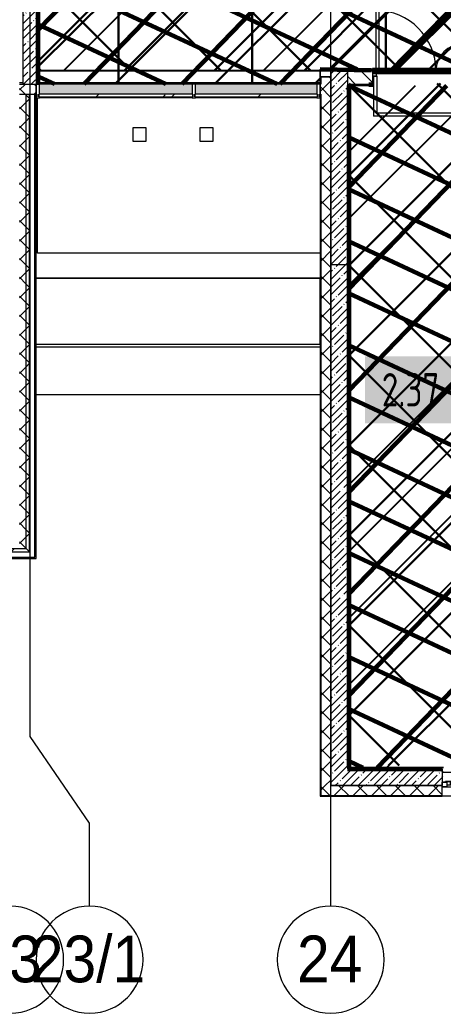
# Model space of a CAD drawing. Header units: millimetres. Extents: x -164500 to 426394, y -51911 to 102118.
# Drawn here: x 233476 to 239816, y -3507 to 11360 of the extents above; entities that cross this region are included whole.
import ezdxf

# ---------------------------------------------------------------- set-up
doc = ezdxf.new("R2010")
doc.units = ezdxf.units.MM
doc.linetypes.add('Осевая', pattern=[6350, 1270, -952.5, 3175, -952.5])
for name, color, linetype, lineweight in [('0) шлифовка', 5, 'Continuous', 60), ('1.4) Плинтус ПЛ-4', 6, 'Continuous', 60), ('284 стык. профилей', 1, 'Continuous', 120), ('5.2) Л-1 Линолеум', 100, 'Continuous', 30), ('7.5) НЗ Линолеум Темпо ПЛЮС', 134, 'Continuous', 30), ('8.1) Нал пол Окт', 5, 'Continuous', 60), ('A-FLOR', 7, 'Continuous', 9), ('A-GENM', 7, 'Continuous', 9), ('A-GLAZ', 7, 'Continuous', 9), ('A-GLAZ-1', 7, 'Continuous', 5), ('A-GLAZ-CURT', 7, 'Continuous', 9), ('A-GLAZ-CURT-1', 7, 'Continuous', 5), ('A-GLAZ-CURT-2', 7, 'Continuous', 20), ('A-GLAZ-CWMG', 7, 'Continuous', 9), ('A-GLAZ-CWMG-1', 7, 'Continuous', 20), ('A-WALL', 7, 'Continuous', 5), ('I-WALL', 7, 'Continuous', 5), ('Оси', 7, 'Continuous', 9), ('Оси-1', 7, 'Continuous', 20), ('Оси-2', 7, 'Осевая', 9)]:
    doc.layers.add(name, color=color, linetype=linetype, lineweight=lineweight)
for name, color, linetype in [('1.2) плитка КР3', 160, 'Continuous'), ('2) защита вин плитк', 6, 'Continuous'), ('3.2.3) Нал-ой пол 5 вып', 5, 'Continuous')]:
    doc.layers.add(name, color=color, linetype=linetype)
for name, color, linetype, lineweight, true_color in [('A-DOOR-1', 7, 'Continuous', 5, 0xc0c0c0), ('A-DOOR-FRAM-1', 7, 'Continuous', 5, 0xc0c0c0), ('A-WALL-1', 9, 'Continuous', 5, 0x808080), ('A-WALL-FNSH-1', 9, 'Continuous', 5, 0x808080)]:
    doc.layers.add(name, color=color, linetype=linetype, lineweight=lineweight, true_color=true_color)
doc.styles.add('Arial', font='arial.ttf', dxfattribs={"width": 0.9, "height": 700})
doc.styles.add('СПДС', font='ГОСТ тип А.ttf', dxfattribs={"width": 0.9})
pattern_1 = [(45, (148772.12, -0.94), (-141.42136, 141.42136), []), (135, (148772.12, -0.94), (-141.42136, -141.42136), [])]
pattern_2 = [(45, (148772.12, -0.94), (-114.04925, 114.04925), []), (45, (148886.17, -0.94), (-114.04925, 114.04925), [201.612, -40.322, 6.706, -33.617])]
pattern_3 = [(0, (148772.123, -0.94), (243.84, 60.96), [20.117, -162.763, 20.117, -162.763, -975.36]), (0, (148772.123, -0.94), (243.84, 60.96), [-365.76, 20.117, -345.643, 20.117, -162.763, -426.72]), (0, (148772.123, -0.94), (243.84, 60.96), [-914.4, 20.117, -101.803, 20.117, -284.683]), (120, (148863.563, 29.54), (-174.71291, 180.691634), [20.117, -162.763, 20.117, -162.763, -975.36]), (120, (148863.563, 29.54), (-174.71291, 180.691634), [-365.76, 20.117, -345.643, 20.117, -162.763, -426.72]), (120, (148863.563, 29.54), (-174.71291, 180.691634), [-914.4, 20.117, -101.803, 20.117, -284.683]), (240, (148894.043, 151.46), (-69.12709, -241.651634), [20.117, -162.763, 20.117, -162.763, -975.36]), (240, (148894.043, 151.46), (-69.12709, -241.651634), [-365.76, 20.117, -345.643, 20.117, -162.763, -426.72]), (240, (148894.043, 151.46), (-69.12709, -241.651634), [-914.4, 20.117, -101.803, 20.117, -284.683])]
pattern_4 = [(45, (238403.1, 10379), (-1347.04, 1347.04), [])]

# ---------------------------------------------------------------- blocks, each defined once
blk = doc.blocks.new('120_Окно_СКБ_1Ст - 120_Окно_СКБ_1Ст 900х2500_h_ с форточкой-V345-Объем проектирования 2 этажа')
at = {"layer": 'A-GLAZ'}
for p, q in [((-450, -127), (-450, -57)), ((-450, -57), (-380, -57)), ((-380, -127), (-450, -127)), ((-380, -127), (-400, -127)), ((-400, -127), (-400, -137)), ((-400, -137), (400, -137)), ((400, -137), (-400, -137)), ((-380, -57), (-380, -127)), ((380, -87), (-380, -87)), ((-380, -87), (-380, -127)), ((-330, -137), (-330, -87)), ((330, -137), (330, -87)), ((380, -127), (380, -57)), ((380, -57), (450, -57)), ((380, -127), (380, -87)), ((450, -127), (380, -127)), ((400, -127), (380, -127)), ((400, -137), (400, -127)), ((450, -57), (450, -127))]:
    blk.add_line(p, q, dxfattribs=at)
at = {"layer": 'A-GLAZ-1'}
for p, q in [((450, -57), (-450, -57)), ((-430, -127), (-400, -127)), ((-330, -107), (330, -107)), ((330, -117), (-330, -117)), ((400, -127), (430, -127))]:
    blk.add_line(p, q, dxfattribs=at)
blk = doc.blocks.new('Системная панель - Стекло - 40мм-23946635-Объем проектирования 2 этажа')
at = {"layer": 'A-GLAZ-CURT-1'}
h = blk.add_hatch(dxfattribs=at)
h.set_pattern_fill('FP_201', color=256, style=0, pattern_type=2)
h.set_pattern_definition([(45, (-86342.5, -10010), (-565.6854, 565.6854), [400, -1200]), (45, (-86742.5, -10210), (-565.6854, 565.6854), [1200, -400]), (45, (-85942.5, -10410), (-565.6854, 565.6854), [400, -1200])])
h.paths.add_polyline_path([(-1153, 0), (1153, 0), (1153, 40), (-1153, 40), (-1153, 32)])
at = {"layer": 'A-GLAZ-CURT-2'}
for p, q in [((1153, 40), (-1153, 40)), ((-1153, 40), (-1153, 0)), ((-1153, 0), (1153, 0)), ((1153, 0), (1153, 40))]:
    blk.add_line(p, q, dxfattribs=at)
blk = doc.blocks.new('Системная панель - Стекло - 40мм-23946636-Объем проектирования 2 этажа')
at = {"layer": 'A-GLAZ-CURT-1'}
h = blk.add_hatch(dxfattribs=at)
h.set_pattern_fill('FP_202', color=256, style=0, pattern_type=2)
h.set_pattern_definition([(45, (-88444.25, -10010), (-565.6854, 565.6854), [400, -1200]), (45, (-88844.25, -10210), (-565.6854, 565.6854), [1200, -400]), (45, (-88044.25, -10410), (-565.6854, 565.6854), [400, -1200])])
h.paths.add_polyline_path([(-575, 0), (919, 0), (919, 40), (-919, 40), (-919, 0), (-647, 0)])
at = {"layer": 'A-GLAZ-CURT-2'}
for p, q in [((919, 40), (-919, 40)), ((-919, 40), (-919, 0)), ((-919, 0), (919, 0)), ((919, 0), (919, 40))]:
    blk.add_line(p, q, dxfattribs=at)
blk = doc.blocks.new('Прямоугольный импост - Импост структурный с накладкой - 190мм-23186047-Объем проектирования 2 этажа')
at = {"layer": 'A-GLAZ-CWMG'}
for points in [[(86398, 10250), (87285, 10250), (87285, 10400), (85000, 10400), (85000, 10250), (86338, 10250)], [(86513, 10193), (87285, 10193), (87285, 10210), (85000, 10210), (85000, 10193), (86398, 10193)]]:
    blk.add_hatch(color=256, dxfattribs=at).paths.add_polyline_path(points)
for p, q in [((87285, 10400), (85000, 10400)), ((87285, 10193), (85000, 10193))]:
    blk.add_line(p, q, dxfattribs=at)
blk = doc.blocks.new('Прямоугольный импост - Импост структурный с накладкой - 190мм-23186048-Объем проектирования 2 этажа')
at = {"layer": 'A-GLAZ-CWMG'}
for points in [[(87676, 10250), (88000, 10250), (88000, 10400), (87335, 10400), (87335, 10250), (87598, 10250)], [(88000, 10193), (88000, 10210), (87335, 10210), (87335, 10193), (87667, 10193)]]:
    blk.add_hatch(color=256, dxfattribs=at).paths.add_polyline_path(points)
for p, q in [((88000, 10400), (87335, 10400)), ((88000, 10193), (87335, 10193))]:
    blk.add_line(p, q, dxfattribs=at)
blk = doc.blocks.new('Прямоугольный импост - Импост структурный с накладкой - 190мм-23186049-Объем проектирования 2 этажа')
at = {"layer": 'A-GLAZ-CWMG'}
for points in [[(89008, 10250), (89154, 10250), (89154, 10400), (88000, 10400), (88000, 10250), (88195, 10250)], [(89154, 10193), (89154, 10210), (88000, 10210), (88000, 10193), (89008, 10193)]]:
    blk.add_hatch(color=256, dxfattribs=at).paths.add_polyline_path(points)
for p, q in [((89154, 10400), (88000, 10400)), ((89154, 10193), (88000, 10193))]:
    blk.add_line(p, q, dxfattribs=at)
blk = doc.blocks.new('Прямоугольный импост - Импост структурный с накладкой - 190мм-23946639-Объем проектирования 2 этажа')
at = {"layer": 'A-GLAZ-CWMG-1'}
for p, q in [((-50, 0), (-50, 17)), ((-50, 17), (0, 17)), ((-40, 0), (-50, 0)), ((-40, -40), (-40, 0)), ((0, 0), (-10, 0)), ((-10, 0), (-10, -40)), ((0, 17), (0, 0)), ((-50, -190), (-50, -40)), ((-50, -40), (-40, -40)), ((-10, -40), (0, -40)), ((0, -40), (0, -190)), ((0, -190), (-50, -190))]:
    blk.add_line(p, q, dxfattribs=at)
blk = doc.blocks.new('Прямоугольный импост - Импост структурный с накладкой - 190мм-23946641-Объем проектирования 2 этажа')
at = {"layer": 'A-GLAZ-CWMG-1'}
for p, q in [((0, 17), (-50, 17)), ((-50, 17), (-50, 0)), ((-50, 0), (-40, 0)), ((-40, 0), (-40, -40)), ((-10, -40), (-10, 0)), ((-10, 0), (0, 0)), ((0, 0), (0, 17)), ((-40, -40), (-50, -40)), ((-50, -40), (-50, -190)), ((0, -40), (-10, -40)), ((0, -190), (0, -40)), ((-50, -190), (0, -190))]:
    blk.add_line(p, q, dxfattribs=at)
blk = doc.blocks.new('Прямоугольный импост - Импост структурный с накладкой - 190мм-23946633-Объем проектирования 2 этажа')
at = {"layer": 'A-GLAZ-CWMG-1'}
for p, q in [((-25, 0), (-25, 17)), ((-25, 17), (25, 17)), ((-15, 0), (-25, 0)), ((-15, -40), (-15, 0)), ((25, 0), (15, 0)), ((15, 0), (15, -40)), ((25, 17), (25, 0)), ((-25, -190), (-25, -40)), ((-25, -40), (-15, -40)), ((15, -40), (25, -40)), ((25, -40), (25, -190)), ((25, -190), (-25, -190))]:
    blk.add_line(p, q, dxfattribs=at)
blk = doc.blocks.new('парапет9 - парапет-22867712-Объем проектирования 2 этажа')
at = {"layer": 'A-GENM'}
for p, q in [((89202, 8002), (84950, 8002)), ((89202, 7964), (84950, 7964)), ((84950, 7255), (89202, 7255))]:
    blk.add_line(p, q, dxfattribs=at)
blk = doc.blocks.new('Ось сетки - D8-29747960-Объем проектирования 2 этажа')
at = {"layer": 'Оси-1'}
for start, end in [(360, 180), (180, 360)]:
    blk.add_arc((0, 0), 4, start, end, dxfattribs=at)

msp = doc.modelspace()

# ---------------------------------------------------------------- hatches: boundary and pattern name
at = {"layer": '0) шлифовка', "true_color": 0x2776bb}
h = msp.add_hatch(dxfattribs=at)
h.set_pattern_fill('ANSI31', color=152, scale=222, angle=110)
h.set_pattern_definition([(155, (191173.1, 26480), (-297.8825, -638.811), [])])
h.paths.add_polyline_path([(247251.123, 13399), (247222.123, 13399), (245277.123, 13399), (245277.123, 13392), (245207.123, 13392), (243837.123, 13392.838), (243837.123, 13392), (243767.123, 13392), (243282.123, 13392.339), (243282.123, 13392), (243212.123, 13392), (241842.123, 13393.015), (241842.123, 13392), (241772.123, 13392), (241127.123, 13392.564), (241127.123, 13392), (241047.123, 13392), (241047.123, 13399), (240037.123, 13399), (240037.123, 13392), (239967.123, 13392), (239277.123, 13392.779), (239277.123, 13392), (239197.123, 13392), (239197.123, 13399), (238187.123, 13399), (238187.123, 13392), (238117.123, 13392), (234892.123, 13397.185), (234892.123, 13392), (234812.123, 13392), (234812.123, 13399), (233952.123, 13399), (233952.123, 13392), (233882.123, 13392), (233763.123, 13399), (233763.123, 10401), (237974.123, 10401), (237974.123, 10510), (237974.623, 10621), (238757.123, 10621), (246170.123, 10621), (246170.123, 11341), (246171.123, 11341), (247251.123, 11341)])
h = msp.add_hatch(dxfattribs=at)
h.set_pattern_fill('ANSI31', color=152, scale=222, angle=110)
h.set_pattern_definition([(155, (238403.1, 10379), (-297.882, -638.81), [])])
h.paths.add_polyline_path([(240701.123, 10379), (240157.123, 10379), (238403.123, 10379), (238403.123, 171), (239823.123, 171), (240701.123, 150)])
at = {"layer": '2) защита вин плитк'}
h = msp.add_hatch(dxfattribs=at)
h.set_pattern_fill('ANSI31', color=256, scale=600)
h.set_pattern_definition(pattern_4)
h.paths.add_polyline_path([(240701.123, 10379), (240157.123, 10379), (238403.123, 10379), (238403.123, 171), (239823.123, 171), (240701.123, 150)])
h = msp.add_hatch(dxfattribs=at)
h.set_pattern_fill('ANSI31', color=256, scale=600)
h.set_pattern_definition(pattern_4)
h.paths.add_polyline_path([(240701.123, 10379), (240157.123, 10379), (238403.123, 10379), (238403.123, 171), (239823.123, 171), (240701.123, 150)])
at = {"layer": '3.2.3) Нал-ой пол 5 вып'}
h = msp.add_hatch(dxfattribs=at)
h.set_pattern_fill('ANSI34', color=256, scale=222)
h.set_pattern_definition([(45, (205553, 26879), (-2990.43, 2990.43), []), (45, (206550, 26879), (-2990.43, 2990.43), []), (45, (207546.7, 26879), (-2990.43, 2990.43), []), (45, (208543.6, 26879), (-2990.43, 2990.43), [])])
h.paths.add_polyline_path([(246191.123, 13400), (249601.123, 13400), (249601.123, 11339.058), (246191.123, 11339.058)])
h.paths.add_polyline_path([(246191.123, 10599.059), (233742.123, 10599.059), (233742.123, 13400), (246191.123, 13400)])
h = msp.add_hatch(dxfattribs=at)
h.set_pattern_fill('ANSI34', color=256, scale=222)
h.set_pattern_definition([(45, (238403, 10379), (-2990.4, 2990.4), []), (45, (239400, 10379), (-2990.4, 2990.4), []), (45, (240396.7, 10379), (-2990.4, 2990.4), []), (45, (241393.6, 10379), (-2990.4, 2990.4), [])])
h.paths.add_polyline_path([(240701.123, 10379), (240157.123, 10379), (238403.123, 10379), (238403.123, 171), (239823.123, 171), (240701.123, 150)])
at = {"layer": '5.2) Л-1 Линолеум'}
h = msp.add_hatch(dxfattribs=at)
h.set_pattern_fill('ANSI37', color=256, scale=300)
h.set_pattern_definition([(45, (233742.1, 26815), (-673.52, 673.52), []), (135, (233742.1, 26815), (-673.52, -673.52), [])])
h.paths.add_polyline_path([(247230.123, 13358.059), (247201.123, 13358.059), (233742.123, 13358.059), (233742.123, 10599.059), (237954.623, 10599.059), (237954.623, 10600.059), (238736.123, 10600.059), (244310.116, 10600.059), (244310.116, 10601.059), (245958.898, 10601.059), (246149.123, 10600.163), (246149.123, 11320.058), (247230.123, 11320.058)])
h = msp.add_hatch(dxfattribs=at)
h.set_pattern_fill('ANSI37', color=256, scale=300)
h.set_pattern_definition([(45, (238403.1, 10379), (-673.52, 673.52), []), (135, (238403.1, 10379), (-673.52, -673.52), [])])
h.paths.add_polyline_path([(240701.123, 10405.74), (240157.123, 10405.74), (238403.123, 10405.74), (238403.123, 197.74), (239823.123, 197.74), (240701.123, 176.74)])
at = {"layer": '7.5) НЗ Линолеум Темпо ПЛЮС'}
h = msp.add_hatch(dxfattribs=at)
h.set_pattern_fill('ANSI31', color=256, scale=333)
h.set_pattern_definition([(45, (191173.1, 26480), (-747.606, 747.606), [])])
h.paths.add_polyline_path([(247251.123, 13399), (247222.123, 13399), (245277.123, 13399), (245277.123, 13392), (245207.123, 13392), (243837.123, 13392.838), (243837.123, 13392), (243767.123, 13392), (243282.123, 13392.339), (243282.123, 13392), (243212.123, 13392), (241842.123, 13393.015), (241842.123, 13392), (241772.123, 13392), (241127.123, 13392.564), (241127.123, 13392), (241047.123, 13392), (241047.123, 13399), (240037.123, 13399), (240037.123, 13392), (239967.123, 13392), (239277.123, 13392.779), (239277.123, 13392), (239197.123, 13392), (239197.123, 13399), (238187.123, 13399), (238187.123, 13392), (238117.123, 13392), (234892.123, 13397.185), (234892.123, 13392), (234812.123, 13392), (234812.123, 13399), (233952.123, 13399), (233952.123, 13392), (233882.123, 13392), (233763.123, 13399), (233763.123, 10401), (237974.123, 10401), (237974.123, 10510), (237974.623, 10621), (238757.123, 10621), (246170.123, 10621), (246170.123, 11341), (246171.123, 11341), (247251.123, 11341)])
at = {"layer": '8.1) Нал пол Окт', "transparency": 33554687}
h = msp.add_hatch(dxfattribs=at)
h.set_pattern_fill('ANSI31', color=256, scale=333, angle=1)
h.set_pattern_definition([(46, (191173.1, 26480), (-760.54, 734.445), [])])
h.paths.add_polyline_path([(247251.123, 13399), (247222.123, 13399), (245277.123, 13399), (245277.123, 13392), (245207.123, 13392), (243837.123, 13392.838), (243837.123, 13392), (243767.123, 13392), (243282.123, 13392.339), (243282.123, 13392), (243212.123, 13392), (241842.123, 13393.015), (241842.123, 13392), (241772.123, 13392), (241127.123, 13392.564), (241127.123, 13392), (241047.123, 13392), (241047.123, 13399), (240037.123, 13399), (240037.123, 13392), (239967.123, 13392), (239277.123, 13392.779), (239277.123, 13392), (239197.123, 13392), (239197.123, 13399), (238187.123, 13399), (238187.123, 13392), (238117.123, 13392), (234892.123, 13397.185), (234892.123, 13392), (234812.123, 13392), (234812.123, 13399), (233952.123, 13399), (233952.123, 13392), (233882.123, 13392), (233763.123, 13399), (233763.123, 10401), (237974.123, 10401), (237974.123, 10510), (237974.623, 10621), (238757.123, 10621), (246170.123, 10621), (246170.123, 11341), (246171.123, 11341), (247251.123, 11341)])
h = msp.add_hatch(dxfattribs=at)
h.set_pattern_fill('ANSI31', color=256, scale=333, angle=1)
h.set_pattern_definition([(46, (238403.1, 10379), (-760.54, 734.44), [])])
h.paths.add_polyline_path([(240701.123, 10379), (240157.123, 10379), (238403.123, 10379), (238403.123, 171), (239823.123, 171), (240701.123, 150)])
at = {"layer": 'A-WALL'}
h = msp.add_hatch(dxfattribs=at)
h.set_pattern_fill('FP_24', color=256, style=0, pattern_type=2)
h.set_pattern_definition(pattern_1)
h.paths.add_polyline_path([(238132.123, -100.941), (238132.123, 10501.059), (237982.123, 10501.059), (237982.123, -100.941), (238122.123, -100.941)])
h = msp.add_hatch(dxfattribs=at)
h.set_pattern_fill('FP_24', color=256, style=0, pattern_type=2)
h.set_pattern_definition(pattern_1)
h.paths.add_polyline_path([(237979.123, 10249.059), (237982.123, 10249.059), (237982.123, 10399.059), (237975.623, 10399.059), (237975.623, 10249.059)])
h.paths.add_polyline_path([(233702.123, 10249.059), (233722.123, 10249.059), (233722.123, 10399.059), (233472.123, 10399.059), (233472.123, 10249.059), (233622.123, 10249.059)])
h = msp.add_hatch(dxfattribs=at)
h.set_pattern_fill('FP_24', color=256, style=0, pattern_type=2)
h.set_pattern_definition(pattern_1)
h.paths.add_polyline_path([(233478.279, 3449.059), (233572.123, 3449.059), (233572.123, 10249.059), (233472.123, 10249.059), (233472.123, 3449.059)])
h = msp.add_hatch(dxfattribs=at)
h.set_pattern_fill('FP_24', color=256, style=0, pattern_type=2)
h.set_pattern_definition(pattern_1)
h.paths.add_polyline_path([(233622.123, 3399.059), (233622.123, 10249.059), (233572.123, 10249.059), (233572.123, 3399.059), (233609.709, 3399.059)])
h = msp.add_hatch(dxfattribs=at)
h.set_pattern_fill('FP_24', color=256, style=0, pattern_type=2)
h.set_pattern_definition(pattern_1)
h.paths.add_polyline_path([(233481.357, 3399.059), (233572.123, 3399.059), (233572.123, 3449.059), (232892.123, 3449.059), (232892.123, 3399.059), (233472.123, 3399.059)])
h.paths.add_polyline_path([(230192.123, 3399.059), (230192.123, 3449.059), (228852.123, 3449.059), (228852.123, 3399.059), (229622.123, 3399.059)])
h.paths.add_polyline_path([(227952.123, 3399.059), (227952.123, 3449.059), (226752.123, 3449.059), (226752.123, 3399.059), (227662.252, 3399.059)])
h.paths.add_polyline_path([(224652.123, 3399.059), (225852.123, 3399.059), (225852.123, 3449.059), (224472.123, 3449.059), (224472.123, 3399.059), (224625.123, 3399.059)])
h = msp.add_hatch(dxfattribs=at)
h.set_pattern_fill('FP_24', color=256, style=0, pattern_type=2)
h.set_pattern_definition(pattern_1)
h.paths.add_polyline_path([(273849.239, -250.941), (273852.123, -250.941), (273852.123, -100.941), (272502.123, -100.941), (272502.123, -250.941), (273704.411, -250.941)])
h.paths.add_polyline_path([(269902.123, -250.941), (269902.123, -100.941), (269002.123, -100.941), (269002.123, -250.941), (269782.123, -250.941)])
h.paths.add_polyline_path([(270802.123, -250.941), (271602.123, -250.941), (271602.123, -100.941), (270802.123, -100.941)])
h.paths.add_polyline_path([(268102.123, -250.941), (268102.123, -100.941), (266702.123, -100.941), (266702.123, -250.941), (267930.123, -250.941)])
h.paths.add_polyline_path([(262202.123, -250.941), (262452.123, -250.941), (262452.123, -100.941), (261302.123, -100.941), (261302.123, -250.941), (261630.767, -250.941)])
h.paths.add_polyline_path([(263352.123, -250.941), (264402.123, -250.941), (264402.123, -100.941), (263352.123, -100.941)])
h.paths.add_polyline_path([(256571.627, -250.941), (256802.123, -250.941), (256802.123, -100.941), (255902.123, -100.941), (255902.123, -250.941)])
h.paths.add_polyline_path([(257702.123, -250.941), (259002.123, -250.941), (259002.123, -100.941), (257702.123, -100.941)])
h.paths.add_polyline_path([(253602.123, -250.941), (253602.123, -100.941), (252552.123, -100.941), (252552.123, -250.941), (252957.955, -250.941)])
h.paths.add_polyline_path([(251652.123, -250.941), (251652.123, -100.941), (249602.123, -100.941), (249602.123, -250.941), (251512.486, -250.941)])
h.paths.add_polyline_path([(248621.548, -250.941), (248702.123, -250.941), (248702.123, -100.941), (244452.123, -100.941), (244452.123, -250.941), (247898.814, -250.941)])
h.paths.add_polyline_path([(242839.673, -250.941), (243552.123, -250.941), (243552.123, -100.941), (242402.123, -100.941), (242402.123, -250.941)])
h.paths.add_polyline_path([(241502.123, -250.941), (241502.123, -100.941), (240702.123, -100.941), (240702.123, -250.941), (241394.205, -250.941)])
h.paths.add_polyline_path([(239802.123, -250.941), (239802.123, -100.941), (237982.123, -100.941), (237982.123, -250.941), (239226.002, -250.941)])
at = {"layer": 'I-WALL'}
h = msp.add_hatch(dxfattribs=at)
h.set_pattern_fill('FP_1', color=256, style=0, pattern_type=2)
h.set_pattern_definition(pattern_2)
h.paths.add_polyline_path([(233522.123, 10399.059), (233742.123, 10399.059), (233742.123, 16079.059), (233522.123, 16079.059), (233522.123, 10416.059)])
h = msp.add_hatch(dxfattribs=at)
h.set_pattern_fill('FP_191', color=256, style=0, pattern_type=2)
h.set_pattern_definition(pattern_3)
h.paths.add_polyline_path([(233762.123, 10399.059), (233762.123, 13389.059), (233742.123, 13389.059), (233742.123, 10399.059)])
h = msp.add_hatch(dxfattribs=at)
h.set_pattern_fill('FP_191', color=256, style=0, pattern_type=2)
h.set_pattern_definition(pattern_3)
h.paths.add_polyline_path([(246171.123, 10599.059), (246170.123, 10619.059), (242232.123, 10619.059), (242232.123, 10607.059), (242262.123, 10607.059), (242262.123, 10599.059), (246170.123, 10599.059)])
h.paths.add_polyline_path([(240802.123, 10599.059), (241252.123, 10599.059), (241252.123, 10607.059), (241282.123, 10607.059), (241282.123, 10619.059), (240157.123, 10619.059), (240157.123, 10607.059), (240212.123, 10607.059), (240212.123, 10599.059), (240722.123, 10599.059)])
h.paths.add_polyline_path([(238503.267, 10599.059), (238702.123, 10599.059), (238702.123, 10607.059), (238757.123, 10607.059), (238757.123, 10619.059), (238157.716, 10617.011), (238382.123, 10599.059)])
h.paths.add_polyline_path([(238122.123, 10599.059), (238132.123, 10599.059), (238132.123, 10619.059), (237995.623, 10619.059), (237995.623, 10599.059)])
h = msp.add_hatch(dxfattribs=at)
h.set_pattern_fill('FP_1', color=256, style=0, pattern_type=2)
h.set_pattern_definition(pattern_2)
h.paths.add_polyline_path([(238132.123, 7699.059), (238382.123, 7699.059), (238382.123, 10599.059), (238132.123, 10619.059), (238132.123, 7869.059)])
h = msp.add_hatch(dxfattribs=at)
h.set_pattern_fill('FP_23', color=256, style=0, pattern_type=2)
h.set_pattern_definition([(135, (148772.12, -0.94), (-141.42136, -141.42136), [])])
h.paths.add_polyline_path([(242971.821, 10399.059), (242982.123, 10400.492), (242982.123, 10599.059), (242232.123, 10599.059), (242232.123, 10399.059), (242839.673, 10399.059)])
h.paths.add_polyline_path([(241282.123, 10399.059), (241282.123, 10599.059), (240157.123, 10599.059), (240157.123, 10399.059), (241252.123, 10399.059)])
h.paths.add_polyline_path([(238702.123, 10399.059), (238757.123, 10399.059), (238757.123, 10599.059), (238382.123, 10599.059), (238383.989, 10399.059), (238503.267, 10399.059)])
h = msp.add_hatch(dxfattribs=at)
h.set_pattern_fill('FP_191', color=256, style=0, pattern_type=2)
h.set_pattern_definition(pattern_3)
h.paths.add_polyline_path([(238731.44, 10379.059), (238757.123, 10379.059), (238757.123, 10391.059), (238702.123, 10391.059), (238702.123, 10399.059), (238382.123, 10399.059), (238382.123, 10379.059), (238702.123, 10379.059)])
h.paths.add_polyline_path([(240702.123, 10379.059), (240722.123, 10379.059), (240722.123, 10399.059), (240212.123, 10397.04), (240212.123, 10391.059), (240157.123, 10391.059), (240157.123, 10379.059), (240671.47, 10379.059)])
h = msp.add_hatch(dxfattribs=at)
h.set_pattern_fill('FP_191', color=256, style=0, pattern_type=2)
h.set_pattern_definition(pattern_3)
h.paths.add_polyline_path([(238382.123, 149.059), (238402.123, 149.059), (238402.123, 10378.059), (238382.123, 10378.059), (238382.123, 152.63)])
h = msp.add_hatch(dxfattribs=at)
h.set_pattern_fill('FP_1', color=256, style=0, pattern_type=2)
h.set_pattern_definition(pattern_2)
h.paths.add_polyline_path([(238382.123, 149.059), (238382.123, 7699.059), (238132.123, 7699.059), (238132.123, 149.059), (238256.88, 149.059)])
h = msp.add_hatch(dxfattribs=at)
h.set_pattern_fill('FP_1', color=256, style=0, pattern_type=2)
h.set_pattern_definition(pattern_2)
h.paths.add_polyline_path([(238732.123, -100.941), (239802.123, -100.941), (239802.123, 149.059), (238132.123, 149.059), (238132.123, -100.941), (238382.123, -100.941)])
h = msp.add_hatch(dxfattribs=at)
h.set_pattern_fill('FP_191', color=256, style=0, pattern_type=2)
h.set_pattern_definition(pattern_3)
h.paths.add_polyline_path([(239802.123, 149.059), (239802.123, 169.059), (238403.123, 169.059), (238402.123, 149.059), (239226.002, 149.059)])
h = msp.add_hatch(dxfattribs=at)
h.set_pattern_fill('FP_191', color=256, style=0, pattern_type=2)
h.set_pattern_definition(pattern_3)
h.paths.add_polyline_path([(239822.123, -48.941), (239822.123, 99.059), (239802.123, 97.921), (239802.123, -48.941)])

# ---------------------------------------------------------------- linework, layer by layer
at = {"layer": '1.2) плитка КР3'}
msp.add_lwpolyline([(233742.123, 13389.059), (269982.123, 13389.059), (269982.123, 10599.059), (233742.123, 10599.059)], close=True, dxfattribs=at)
at = {"layer": '1.4) Плинтус ПЛ-4'}
for p, q in [((238402.123, 10379.059), (238402.123, 169.059)), ((238702.123, 10391.059), (238772.123, 10391.059)), ((238382.123, 149.059), (239802.123, 149.059))]:
    msp.add_line(p, q, dxfattribs=at)
for points in [[(233912.123, 13400), (233742.123, 13399.059), (233747.123, 10399.059)], [(237974.623, 10620.059), (238737.123, 10607.059)]]:
    msp.add_lwpolyline(points, dxfattribs=at)
at = {"layer": '284 стык. профилей'}
msp.add_lwpolyline([(238757.123, 10599.059), (240127.003, 10599.059)], dxfattribs=at)
at = {"layer": '7.5) НЗ Линолеум Темпо ПЛЮС'}
for points in [[(234955.931, 10416.889), (234955.931, 13397.059)], [(236955.931, 13397.059), (236955.931, 10416.889)], [(238955.931, 13397.059), (238955.931, 10598.059)]]:
    msp.add_lwpolyline(points, dxfattribs=at)
at = {"layer": 'A-DOOR-1'}
for p, q in [((238807.123, 11499.059), (238807.123, 10599.059)), ((238857.123, 10599.059), (238857.123, 11499.059)), ((238807.123, 10599.059), (238857.123, 10599.059))]:
    msp.add_line(p, q, dxfattribs=at)
for centre, radius, start, end in [((238807.123, 10599.059), 900, 0, 90), ((240107.123, 10599.059), 400, 90, 180)]:
    msp.add_arc(centre, radius, start, end, dxfattribs=at)
at = {"layer": 'A-DOOR-FRAM-1'}
for p, q in [((238772.123, 10607.059), (238702.123, 10607.059)), ((238702.123, 10607.059), (238702.123, 10599.059)), ((238702.123, 10599.059), (238772.123, 10599.059)), ((238807.123, 10599.059), (238757.123, 10599.059)), ((238757.123, 10599.059), (238757.123, 10519.059)), ((238772.123, 10599.059), (238772.123, 10607.059)), ((238807.123, 10549.059), (238807.123, 10599.059)), ((238757.123, 10519.059), (238817.123, 10519.059)), ((238772.123, 10519.059), (238757.123, 10519.059)), ((238757.123, 10519.059), (238757.123, 10399.059)), ((238772.123, 10399.059), (238772.123, 10519.059)), ((238817.123, 10549.059), (238807.123, 10549.059)), ((238817.123, 10519.059), (238817.123, 10549.059)), ((238772.123, 10399.059), (238702.123, 10399.059)), ((238702.123, 10399.059), (238702.123, 10391.059)), ((238757.123, 10399.059), (238772.123, 10399.059)), ((238772.123, 10391.059), (238772.123, 10399.059))]:
    msp.add_line(p, q, dxfattribs=at)
at = {"layer": 'A-FLOR'}
for p, q in [((237995.623, 10600), (237975.623, 10600)), ((237975.623, 10600), (237975.623, 10510)), ((237995.623, 10599.059), (237975.623, 10599.059)), ((237975.623, 10599.059), (237975.623, 10509.059)), ((240107.123, 10600), (238857.123, 10600)), ((240107.123, 10599.059), (238857.123, 10599.059)), ((233522.123, 10417.889), (233472.123, 10417.889)), ((233522.123, 10416.947), (233472.123, 10416.947)), ((237974.123, 10417.889), (233762.123, 10417.889)), ((233762.123, 10417), (237974.123, 10417)), ((237974.123, 10416.947), (233762.123, 10416.947)), ((233762.123, 10416.059), (237974.123, 10416.059)), ((238772.123, 10520), (238822.123, 10520)), ((238772.123, 10520), (238772.123, 9920)), ((238772.123, 10519.059), (238822.123, 10519.059)), ((238772.123, 10519.059), (238772.123, 9919.059)), ((238822.123, 10520), (238822.123, 9970)), ((238822.123, 10519.059), (238822.123, 9969.059)), ((237974.123, 10400), (233772.123, 10400)), ((237974.123, 10399.059), (233772.123, 10399.059)), ((233742.123, 7870), (233742.123, 10193)), ((233742.123, 7869.059), (233742.123, 10192.059)), ((238822.123, 9970), (240092.123, 9970)), ((238822.123, 9969.059), (240092.123, 9969.059)), ((240142.123, 9920), (238772.123, 9920)), ((240142.123, 9919.059), (238772.123, 9919.059)), ((235369.623, 9745), (235169.623, 9745)), ((235169.623, 9745), (235169.623, 9545)), ((235369.623, 9744.059), (235169.623, 9744.059)), ((235169.623, 9744.059), (235169.623, 9544.059)), ((235369.623, 9545), (235369.623, 9745)), ((235369.623, 9544.059), (235369.623, 9744.059)), ((236369.623, 9745), (236169.623, 9745)), ((236169.623, 9745), (236169.623, 9545)), ((236369.623, 9744.059), (236169.623, 9744.059)), ((236169.623, 9744.059), (236169.623, 9544.059)), ((236369.623, 9545), (236369.623, 9745)), ((236369.623, 9544.059), (236369.623, 9744.059)), ((235169.623, 9545), (235369.623, 9545)), ((235169.623, 9544.059), (235369.623, 9544.059)), ((236169.623, 9545), (236369.623, 9545)), ((236169.623, 9544.059), (236369.623, 9544.059)), ((237974.123, 7870), (233742.123, 7870)), ((237974.123, 7869.059), (233742.123, 7869.059)), ((233722.123, 6501.587), (233722.123, 7500)), ((233722.123, 7500), (237974.123, 7500)), ((233722.123, 6500.646), (233722.123, 7499.059)), ((233722.123, 7499.059), (237974.123, 7499.059)), ((233722.123, 7492), (237974.123, 7492)), ((233722.123, 7491.059), (237974.123, 7491.059)), ((237974.123, 6501.612), (237974.123, 7500)), ((237974.123, 6500.67), (237974.123, 7499.059))]:
    msp.add_line(p, q, dxfattribs=at)
at = {"layer": 'A-WALL'}
for p, q in [((238382.123, 10599.059), (238702.123, 10599.059)), ((238132.123, 10504.059), (237979.123, 10504.059)), ((237979.123, 10504.059), (237979.123, 10399.059)), ((237982.123, 10501.059), (237982.123, 10399.059)), ((238132.123, 10501.059), (237982.123, 10501.059)), ((237974.123, 10399.059), (237982.123, 10399.059)), ((238382.123, 10399.059), (238702.123, 10399.059)), ((238402.123, 10379.059), (238757.123, 10379.059)), ((233472.123, 10249.059), (233722.123, 10249.059)), ((233572.123, 3449.059), (233572.123, 10249.059)), ((233622.123, 3399.059), (233622.123, 10249.059)), ((233702.123, 3319.059), (233702.123, 10249.059)), ((233702.123, 10246.059), (233722.123, 10246.059)), ((233732.123, 10241.059), (233702.123, 10241.059)), ((237974.123, 10241.059), (237965.623, 10241.059)), ((237974.123, 10249.059), (237982.123, 10249.059)), ((237974.123, 10246.059), (237979.123, 10246.059)), ((237979.123, 10246.059), (237979.123, -253.941)), ((237982.123, 10249.059), (237982.123, -250.941)), ((232892.123, 3449.059), (233572.123, 3449.059)), ((232892.123, 3399.059), (233622.123, 3399.059)), ((232892.123, 3319.059), (233702.123, 3319.059)), ((237979.123, -253.941), (239802.123, -253.941)), ((237982.123, -250.941), (239802.123, -250.941)), ((240702.123, -258.941), (239802.123, -258.941))]:
    msp.add_line(p, q, dxfattribs=at)
at = {"layer": 'A-WALL-1'}
for p, q in [((233522.123, 16099.059), (233522.123, 10399.059)), ((233742.123, 13389.059), (233742.123, 10399.059)), ((237995.623, 10619.059), (237995.623, 10599.059)), ((237995.623, 10599.059), (238382.123, 10599.059)), ((238382.123, 10619.059), (238132.123, 10619.059)), ((238132.123, 10619.059), (238132.123, -100.941)), ((238382.123, 10619.059), (238382.123, 149.059)), ((238757.123, 10607.059), (238757.123, 10619.059)), ((237995.623, 10419.059), (237975.623, 10419.059)), ((237975.623, 10416.059), (237995.623, 10416.059)), ((237995.623, 10416.059), (237995.623, 10419.059)), ((233472.123, 10399.059), (233762.123, 10399.059)), ((233722.123, 10249.059), (233722.123, 10399.059)), ((238757.123, 10379.059), (238757.123, 10391.059)), ((238132.123, 7699.059), (238382.123, 7699.059)), ((238403.123, 169.059), (238402.123, 169.059)), ((239802.123, 149.059), (239802.123, -100.941)), ((239802.123, 99.059), (240702.123, 99.059)), ((239822.123, 99.059), (239802.123, 99.059)), ((239802.123, 99.059), (239802.123, -48.941)), ((239802.123, -100.941), (238132.123, -100.941)), ((238132.123, -100.941), (239802.123, -100.941)), ((239802.123, -48.941), (239822.123, -48.941)), ((239802.123, -250.941), (239802.123, -100.941))]:
    msp.add_line(p, q, dxfattribs=at)
at = {"layer": 'A-WALL-FNSH-1'}
for p, q in [((233762.123, 13398.059), (233762.123, 10399.059)), ((233763.123, 10399.059), (233763.123, 13398.059)), ((238757.123, 10620.059), (237974.623, 10620.059)), ((237974.623, 10620.059), (237974.623, 10416.059)), ((237975.623, 10619.059), (238757.123, 10619.059)), ((237975.623, 10416.059), (237975.623, 10619.059)), ((238757.123, 10619.059), (238757.123, 10620.059)), ((238132.123, 10509.059), (237974.123, 10509.059)), ((237974.123, 10509.059), (237974.123, -258.941)), ((237974.623, 10416.059), (237975.623, 10416.059)), ((233762.123, 10399.059), (233763.123, 10399.059)), ((238403.123, 10378.059), (238757.123, 10378.059)), ((238403.123, 10378.059), (238403.123, 169.059)), ((238757.123, 10378.059), (238757.123, 10379.059)), ((233722.123, 3299.059), (233722.123, 10249.059)), ((232892.123, 3299.059), (233722.123, 3299.059)), ((239823.123, 170.059), (238403.123, 170.059)), ((238403.123, 169.059), (239822.123, 169.059)), ((237974.123, -258.941), (239802.123, -258.941)), ((239802.123, -258.941), (239802.123, -250.941))]:
    msp.add_line(p, q, dxfattribs=at)
at = {"layer": 'I-WALL'}
msp.add_line((233762.123, 10400.059), (237974.123, 10400.059), dxfattribs=at)
at = {"layer": 'Оси'}
for points in [[(234520.872, -1907.2), (234520.872, -663.799), (233632.123, 632.8), (233632.123, 5632.8), (233632.123, 16914.156), (233632.123, 21914.156)], [(238132.123, -1907.2), (238132.123, 3092.8), (238132.123, 16914.156), (238132.123, 21914.156)]]:
    msp.add_lwpolyline(points, dxfattribs=at)
at = {"layer": 'Оси-2'}
for p, q in [((233632.123, 5633.741), (233632.123, 16915.097)), ((238132.123, 3093.741), (238132.123, 16915.097))]:
    msp.add_line(p, q, dxfattribs=at)

# ---------------------------------------------------------------- block references
at = {"layer": 'A-GENM'}
msp.add_blockref('парапет9 - парапет-22867712-Объем проектирования 2 этажа', (148772.123, -1500.941), dxfattribs=at)
at = {"layer": 'A-GLAZ', "color": 3, "rotation": 180}
msp.add_blockref('120_Окно_СКБ_1Ст - 120_Окно_СКБ_1Ст 900х2500_h_ с форточкой-V345-Объем проектирования 2 этажа', (240252.123, -175.941), dxfattribs=at)
at = {"layer": 'A-GLAZ-CURT'}
for name, p in [('Системная панель - Стекло - 40мм-23946635-Объем проектирования 2 этажа', (234914.623, 10209.059)), ('Системная панель - Стекло - 40мм-23946636-Объем проектирования 2 этажа', (237016.373, 10209.059))]:
    msp.add_blockref(name, p, dxfattribs=at)
at = {"layer": 'A-GLAZ-CWMG', "rotation": 180}
msp.add_blockref('Прямоугольный импост - Импост структурный с накладкой - 190мм-23946641-Объем проектирования 2 этажа', (233722.123, 10209.059), dxfattribs=at)
at = {"layer": 'A-GLAZ-CWMG'}
for name in ['Прямоугольный импост - Импост структурный с накладкой - 190мм-23186047-Объем проектирования 2 этажа', 'Прямоугольный импост - Импост структурный с накладкой - 190мм-23186048-Объем проектирования 2 этажа', 'Прямоугольный импост - Импост структурный с накладкой - 190мм-23186049-Объем проектирования 2 этажа']:
    msp.add_blockref(name, (148772.123, -0.941), dxfattribs=at)
at = {"layer": 'A-GLAZ-CWMG', "extrusion": (0, 0, -1), "rotation": 180}
for name, p in [('Прямоугольный импост - Импост структурный с накладкой - 190мм-23946633-Объем проектирования 2 этажа', (-236082.123, 10209.059)), ('Прямоугольный импост - Импост структурный с накладкой - 190мм-23946639-Объем проектирования 2 этажа', (-237975.623, 10209.059))]:
    msp.add_blockref(name, p, dxfattribs=at)
at = {"layer": 'Оси-1', "xscale": 199.9999999999999, "yscale": 199.9999999999999, "zscale": 199.9999999999999}
for p in [(233332.123, -2707.2), (234520.872, -2707.2), (238132.123, -2707.2)]:
    msp.add_blockref('Ось сетки - D8-29747960-Объем проектирования 2 этажа', p, dxfattribs=at)

# ---------------------------------------------------------------- texts
at = {"insert": (238896.514, 6072.636), "char_height": 500, "width": 1327.5945, "attachment_point": 1, "style": 'СПДС', "bg_fill": 1, "box_fill_scale": 1.5, "bg_fill_color": 7, "bg_fill_true_color": 16777215, "bg_fill_transparency": 0}
msp.add_mtext('2.37', dxfattribs=at)
at = {"layer": 'Оси', "char_height": 700, "attachment_point": 1, "style": 'Arial'}
for s, insert, width in [('23', (232826.891, -2345.907), 1212.1515), ('23/1', (233640.34, -2345.907), 2121.26512), ('24', (237626.891, -2345.907), 1212.1515)]:
    msp.add_mtext(s, dxfattribs=dict(at, insert=insert, width=width))

doc.saveas('drawing.dxf')
